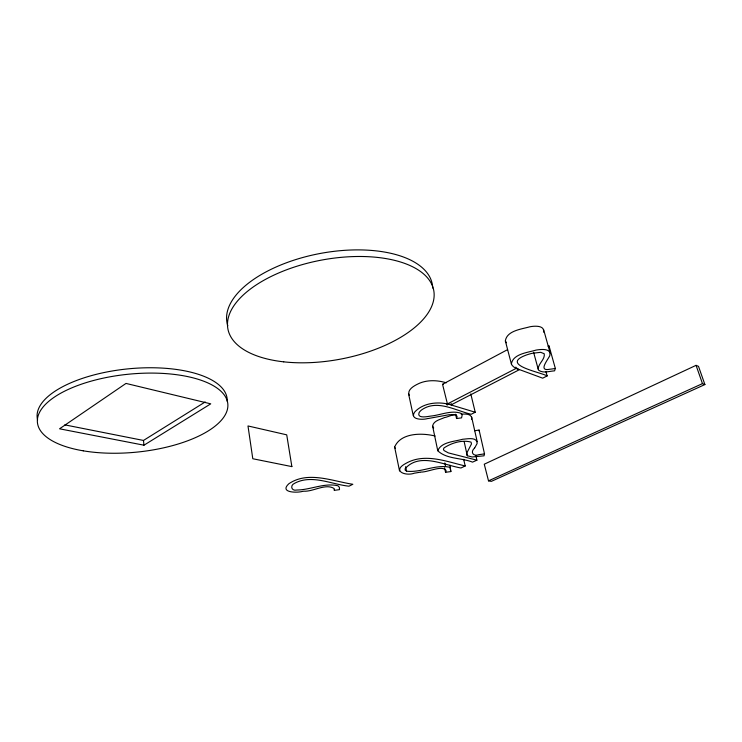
<?xml version="1.0" encoding="UTF-8"?>
<svg xmlns="http://www.w3.org/2000/svg" width="742" height="742" viewBox="0 0 742 742"><rect width="100%" height="100%" fill="white"/><g stroke="black" fill="none" stroke-linecap="round" stroke-linejoin="round"><path stroke-width="1.11" d="M478.933 430.842L479.1 430.063L476.42 430.471A27.482 9.785 -12.6 0 1 474.528 430.712M479.1 430.063L484.507 453.844L484.034 455.82L472.107 456.979L467.265 455.736L464.158 441.62M543.534 332.11C544.878 325.191 534.407 325.849 529.881 326.786C521.672 329.16 506.74 330.607 505.358 340.958L511.377 363.97C511.544 365.583 516.914 369.989 515.857 367.086M548.709 347.247L549.061 346.013L548.078 346.18M549.061 346.013L555.341 368.449L554.599 370.842C549.47 371.121 543.172 373.588 538.618 370.212L538.191 368.718C538.618 363.19 545.194 359.378 544.238 353.73L540.714 352.32L532.431 353.257A21.759 8.663 -15.1 0 0 525.939 355.168C499.895 364.953 540.315 372.03 547.142 375.934L545.917 371.492M470.799 393.909L475.223 412.237L471.179 414.277C455.486 410.595 436.871 399.048 421.586 409.946A20.247 7.717 -12.6 0 0 419.1 412.645C416.707 418.878 427.429 416.568 430.583 416.095C440.674 415.168 451.451 409.723 461.338 413.433L462.136 415.186L461.57 417.867L456.553 418.525L456.896 417.486A25.061 9.377 -12.5 0 0 457.026 416.438C456.209 412.209 448.047 417.208 444.43 417.588C440.358 419.499 433.078 420.844 432.642 426.27L437.761 450.728C446.498 459.289 461.58 457.712 472.543 462.136L476.902 460.179L475.891 455.699M450.004 465.225L450.858 471.569L445.552 472.302L445.886 471.337A26.443 8.783 -11.9 0 0 445.998 470.354C442.037 464.928 427.939 472.32 420.862 472.079M474.769 447.797L476.958 443.818A38.167 12.985 -11.7 0 0 477.143 443.187C476.874 436.621 467.033 439.023 462.665 439.255C454.596 441.601 441.258 441.861 437.761 450.728M474.667 447.955C469.779 452.23 473.452 456.831 478.998 454.614A27.751 9.303 -12.5 0 0 481.808 454.262L484.507 453.844M64.814 424.869L143.475 440.451L205.191 401.96M143.967 445.2L210.747 403.843L126.001 383.428L59.546 428.802L143.967 445.2L143.475 440.451M507.574 349.64L442.538 384.282L447.435 403.936C436.324 401.589 422.736 403.258 414.657 412.088C409.38 419.796 422.866 419.981 427.253 418.636A35.542 13.792 -12.6 0 0 428.793 418.414L449.216 414.704L455.959 414.695M447.343 404.752L448.465 404.158L451.414 404.733L519.4 369.674L516.46 368.496L516.831 368.051L446.406 404.464L447.343 404.752L446.424 404.52M547.142 375.934L542.699 378.179L516.46 368.496M463.667 459.335L465.206 465.976L460.967 467.989C443.54 464.984 419.536 452.397 405.169 468.619L405.169 470.113L406.56 471.179C421.317 472.979 435.86 463.769 450.505 467.451M696.061 365.342L484.266 464.204L488.514 480.862L491.352 481.363L704.9 384.56L698.5 366.344L696.061 365.342L702.47 383.623L704.9 384.56M488.514 480.862L702.47 383.623M420.287 472.19L416.077 472.914A37.582 12.976 -12 0 1 414.444 473.155C405.605 476.457 391.553 470.994 405.781 463.453C424.387 452.703 446.202 461.468 465.206 465.976M555.341 368.449L552.697 368.876A27.584 10.907 -15.6 0 1 549.97 369.21C538.126 371.686 547.123 360.807 549.627 356.002A37.805 15.267 -14.7 0 0 549.896 355.233C551.297 347.905 540.464 349.371 536.049 350.094C527.905 352.58 513.01 353.776 511.377 363.97M461.134 414.092C464.566 414.129 469.918 413.331 471.662 417.152L477.208 441.713M442.733 384.319L443.373 384.43M448.465 404.158L475.223 412.237M435.109 436.018C422.022 432.762 400.671 432.651 394.633 447.046L399.548 470.985M476.902 460.179L448.344 452.889L444.004 450.533L443.428 449.281L443.976 447.955C451.553 442.9 462.108 439.626 471.031 442.102L471.485 443.948L466.764 453.074L467.265 455.736M446.285 382.807C437.808 380.219 428.422 379.737 420.055 383.002C415.659 384.931 406.57 389.16 409.241 395.254M433.662 427.948L432.642 426.27M395.356 448.372L394.633 447.046M506.406 342.758L505.358 340.958M543.645 329.726L550.091 352.784M533.609 352.329L538.293 369.516M451.108 403.5L451.414 404.733M455.551 414.221L456.553 418.525M450.116 468.258L450.858 471.569M444.801 462.943L445.552 466.301M444.56 467.887L445.552 472.302M471.662 417.152L471.652 418.729A37.796 13.662 -11.8 0 1 471.532 419.239M408.536 393.677L413.275 415.687M405.614 466.672L406.56 471.179M37.601 419.944A95.449 39.474 -5.6 0 1 128.106 368.857A95.449 39.474 -5.6 0 1 227.191 401.264M227.794 325.784A104.427 50.836 -10.6 0 1 320.804 253.356A104.427 50.836 -10.6 0 1 432.697 288.054M334.28 489.534L334.197 490.369L339.502 489.637L339.363 487.29L338.009 485.787C324.319 482.569 310.675 489.868 296.893 490.026C291.448 491.473 289.677 485.314 294.62 483.292C311.649 474.092 331.414 484.341 348.981 486.196L352.83 484.276C332.407 481.187 307.995 470.716 288.842 483.756C278.927 492.911 297.44 492.901 302.254 491.445A36.905 12.8 -9.7 0 0 303.868 491.204C313.226 491.807 325.71 483.107 334.132 488.542A25.989 8.672 -9.9 0 1 334.28 489.46L334.28 489.534M291.866 466.607L252.79 458.742L247.986 425.954L286.727 434.84L291.866 466.607M83.262 450.83A95.644 39.168 -5.6 0 0 227.868 406.152A95.644 39.168 -5.6 0 0 86.768 382.436A95.644 39.168 -5.6 0 0 83.262 450.83M283.704 361.836A104.715 50.419 -10.6 0 0 434.024 292.394A104.715 50.419 -10.6 0 0 274.698 274.753A104.715 50.419 -10.6 0 0 283.704 361.836"/></g></svg>
